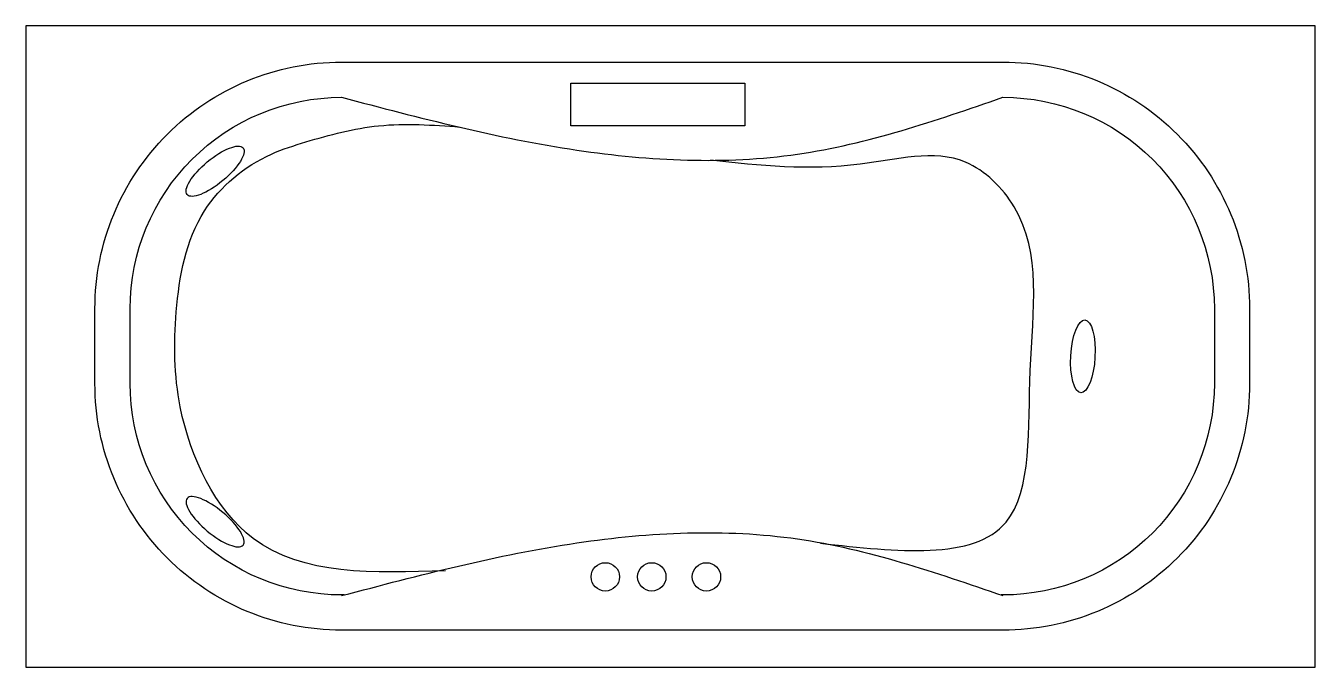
# Model space of a CAD drawing. Extents: x -24.46 to -22.63, y -1.59 to -0.68.
import ezdxf

# ---------------------------------------------------------------- set-up
doc = ezdxf.new("R2010")
doc.units = 0
doc.header["$MEASUREMENT"] = 0
doc.layers.add('COTA', color=1, linetype='CONTINUOUS')

msp = doc.modelspace()

# ---------------------------------------------------------------- linework, layer by layer
at = {"layer": 'COTA'}
for points in [[(-24.4568, -1.5865), (-22.6268, -1.5865), (-22.6268, -0.6765), (-24.4568, -0.6765)], [(-23.6832, -0.7581), (-23.4362, -0.7581), (-23.4362, -0.8184), (-23.6832, -0.8184)]]:
    msp.add_lwpolyline(points, close=True, dxfattribs=at)
msp.add_lwpolyline([(-24.0086, -0.728), (-23.0699, -0.728, -0.414214), (-22.7199, -1.078), (-22.7199, -1.184, -0.414214), (-23.0699, -1.534), (-24.0086, -1.534, -0.414214), (-24.3586, -1.184), (-24.3586, -1.078, -0.414214)], format="xyb", close=True, dxfattribs=at)
for points in [[(-24.0049, -1.484), (-24.0086, -1.484, -0.414214), (-24.3086, -1.184), (-24.3086, -1.078, -0.414214), (-24.0086, -0.778)], [(-23.0699, -0.778, -0.414214), (-22.7699, -1.078), (-22.7699, -1.184, -0.414214), (-23.0699, -1.484), (-23.0727, -1.484)]]:
    msp.add_lwpolyline(points, format="xyb", dxfattribs=at)
for centre in [(-23.6343, -1.4583), (-23.5683, -1.4583), (-23.4907, -1.4583)]:
    msp.add_circle(centre, 0.0201, dxfattribs=at)
for centre, major_axis in [((-24.1881, -0.8829), (-0.0397, -0.0331)), ((-22.9565, -1.1455), (-0.0029, -0.0517))]:
    msp.add_ellipse(centre, major_axis=major_axis, ratio=0.33282, dxfattribs=at)
at = {"layer": 'COTA', "extrusion": (0, 0, -1)}
msp.add_ellipse((-24.1881, -1.3801), major_axis=(-0.0397, 0.0331), ratio=0.33282, dxfattribs=at)
at = {"layer": 'COTA'}
for points in [[(-24.0086, -0.778), (-23.6745, -0.8528), (-23.3615, -0.8586), (-23.0699, -0.778)], [(-23.8612, -1.4497), (-24.1341, -1.4038), (-24.2375, -1.2172), (-24.2432, -1.0824), (-24.203, -0.9389), (-24.1082, -0.8586), (-24.0594, -0.8413), (-23.956, -0.8184), (-23.8405, -0.8201)], [(-23.3288, -1.4107), (-23.0656, -1.3808), (-23.0312, -1.1656), (-23.0542, -0.9332), (-23.1231, -0.87), (-23.2724, -0.8729), (-23.485, -0.8672)], [(-24.0086, -1.485), (-23.6745, -1.4102), (-23.3615, -1.4045), (-23.0699, -1.485)]]:
    msp.add_spline(points, degree=3, dxfattribs=at)

doc.saveas('drawing.dxf')
